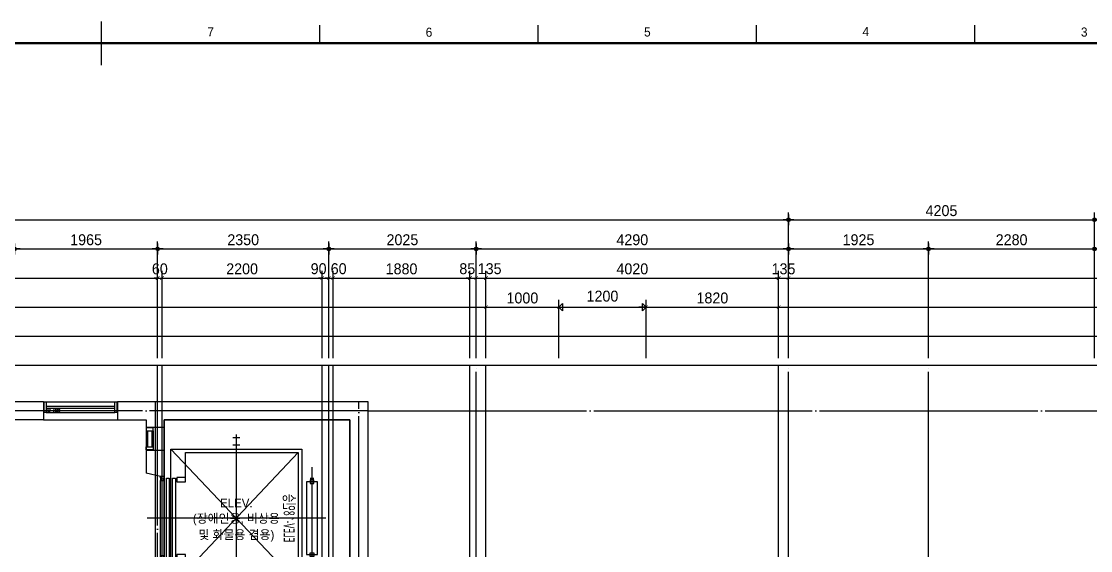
# Model space of a CAD drawing. Header units: millimetres. Extents: x -24416 to 92204, y -190080 to 23760.
# Drawn here: x 70105 to 84792, y -138504 to -131230 of the extents above; entities that cross this region are included whole.
import ezdxf
from ezdxf.enums import TextEntityAlignment as Align
from ezdxf.xclip import XClip

# ---------------------------------------------------------------- set-up
doc = ezdxf.new("R2010")
doc.units = ezdxf.units.MM
doc.header["$LTSCALE"] = 50
doc.header["$XCLIPFRAME"] = 0
doc.linetypes.add('AUDIT_D_220706163347-0', pattern=[0])
doc.linetypes.add('CEN', pattern=[62, 60, -1, 0, -1])
doc.layers.get('defpoints').update_dxf_attribs({"color": 139})
for name, color, linetype in [('AA-BORD-FORM', 7, 'Continuous'), ('AA-BORD-TEXT', 3, 'Continuous'), ('AA-XXXX-DIMS', 7, 'Continuous'), ('ARDM', 7, 'Continuous'), ('CEN_CON', 1, 'CEN'), ('CONC', 2, 'Continuous'), ('DIM', 7, 'AUDIT_D_220706163347-0'), ('ELE3_CON', 7, 'Continuous'), ('ELEV-ER', 4, 'Continuous'), ('ROM', 7, 'AUDIT_D_220706163347-0'), ('WID', 4, 'Continuous'), ('WIN', 4, 'Continuous'), ('실명박스', 7, 'AUDIT_D_220706163347-0')]:
    doc.layers.add(name, color=color, linetype=linetype)
doc.layers.add('AA-XXXX-MC', color=153, linetype='AUDIT_D_220706163347-0', plot=False)
doc.layers.add('Def-PrintX', color=147, linetype='Continuous', plot=False)
doc.styles.add('HAUD01', font='Dotum.ttf')
doc.styles.get("Standard").update_dxf_attribs({"font": 'txt', "bigfont": 'whgtxt.shx'})
doc.styles.add('맑은고딕', font='malgun.ttf', dxfattribs={"width": 0.9})
doc.dimstyles.new('DIM-50', dxfattribs={"dimscale": 50, "dimtxt": 3, "dimasz": 1, "dimexe": 2, "dimexo": 2, "dimgap": 1, "dimtad": 1, "dimdec": 0, "dimzin": 0, "dimdsep": 46, "dimtxsty": '맑은고딕', "dimblk1": 'DIMDOT', "dimblk2": 'DIMDOT', "dimsah": 1, "dimcen": 0.09, "dimdle": 2, "dimclrd": 7, "dimclre": 7, "dimclrt": 3, "dimadec": 0, "dimazin": 0, "dimtfac": 1, "dimtdec": 0, "dimtix": 1, "dimtmove": 2, "dimatfit": 3, "dimldrblk": 'DIMDOT', "dimfxl": 1, "dimtolj": 1, "dimtzin": 0, "dimarcsym": 0})
doc.dimstyles.new('MCDIM-50', dxfattribs={"dimscale": 50, "dimtxt": 3, "dimasz": 1, "dimexe": 2, "dimexo": 2, "dimgap": 1, "dimtad": 1, "dimdec": 0, "dimzin": 0, "dimdsep": 46, "dimtxsty": '맑은고딕', "dimblk1": 'ARCHTICK', "dimblk2": 'ARCHTICK', "dimsah": 1, "dimcen": 0.09, "dimdle": 2, "dimclrd": 7, "dimclre": 7, "dimclrt": 3, "dimadec": 0, "dimazin": 0, "dimtfac": 1, "dimtdec": 0, "dimtix": 1, "dimtmove": 2, "dimatfit": 3, "dimldrblk": 'ARCHTICK', "dimfxl": 1, "dimtolj": 1, "dimtzin": 0, "dimarcsym": 0})
doc.dimstyles.new('외부100-win', dxfattribs={"dimscale": 50, "dimtxt": 3, "dimasz": 1, "dimexe": 2, "dimexo": 2.5, "dimgap": 1.5, "dimtad": 1, "dimdec": 0, "dimzin": 0, "dimdsep": 46, "dimtxsty": '맑은고딕', "dimblk": 'DO2-2', "dimblk1": 'DO2-2', "dimblk2": 'DIMDOT', "dimcen": 0.09, "dimdle": 2, "dimclrd": 7, "dimclre": 7, "dimclrt": 3, "dimadec": 0, "dimazin": 0, "dimtfac": 1, "dimtdec": 0, "dimtix": 1, "dimtmove": 2, "dimatfit": 3, "dimldrblk": 'DO2-2', "dimfxl": 1, "dimtolj": 1, "dimtzin": 0, "dimarcsym": 0})

# ---------------------------------------------------------------- blocks, each defined once
blk = doc.blocks.new('XR-FORM 청주월명')
at = {"layer": 'AA-BORD-FORM', "color": 2}
for p, q in [((421, 571), (421, 583)), ((481, 577), (481, 582)), ((541, 577), (541, 582)), ((601, 577), (601, 582)), ((661, 577), (661, 582))]:
    blk.add_line(p, q, dxfattribs=at)
at = {"layer": 'AA-BORD-FORM', "color": 2, "const_width": 0.682}
blk.add_lwpolyline([(21, 17), (21, 577), (821, 577), (821, 17)], close=True, dxfattribs=at)
at = {"layer": 'AA-BORD-TEXT', "color": 7, "style": 'HAUD01'}
for s, p in [('7', (451, 580.1)), ('6', (511, 580.02)), ('5', (571, 580.09)), ('4', (631, 580.19)), ('3', (691, 580.06))]:
    blk.add_text(s, height=2.5, dxfattribs=at).set_placement(p, align=Align.MIDDLE_CENTER)
blk = doc.blocks.new('AW 1000')
at = {"layer": 'defpoints'}
for p, q in [((-10, 150), (-10, 0)), ((1010, 150), (1010, 0))]:
    blk.add_line(p, q, dxfattribs=at)
at = {"layer": 'WIN', "color": 8}
for p, q in [((30, 150), (970, 150)), ((30, 0), (970, 0))]:
    blk.add_line(p, q, dxfattribs=at)
at = {"layer": 'WIN'}
for p, q in [((30, 87), (970, 87)), ((30, 63), (970, 63))]:
    blk.add_line(p, q, dxfattribs=at)
for points in [[(30, 0), (0, 0), (0, 150), (30, 150)], [(1000, 0), (970, 0), (970, 150), (1000, 150)]]:
    blk.add_lwpolyline(points, close=True, dxfattribs=at)
at = {"layer": 'Def-PrintX'}
blk.add_text('AW 1000', height=30, dxfattribs=at).set_placement((128, 28), align=Align.MIDDLE)
blk = doc.blocks.new('ELE_17(비진입)')
at = {"layer": 'CONC', "extrusion": (0, 0, -1)}
for p, q in [((-570, -992), (-570, -1042)), ((570, -992), (570, -1042))]:
    blk.add_line(p, q, dxfattribs=at)
at = {"layer": 'defpoints'}
blk.add_lwpolyline([(-1350, 1558), (1350, 1558), (1350, -992), (-1350, -992)], close=True, dxfattribs=at)
at = {"layer": 'ELEV-ER', "color": 1, "extrusion": (0, 0, -1)}
for p, q in [((0, 1230), (0, -1227)), ((700, 1039), (-700, 1039)), ((-1150, 0), (1150, 0))]:
    blk.add_line(p, q, dxfattribs=at)
at = {"layer": 'ELEV-ER', "extrusion": (0, 0, -1)}
for p, q in [((-550, 1014), (-550, 1064)), ((-550, 1014), (-550, 1064)), ((-475, 1064), (-525, 1064)), ((-525, 1064), (-525, 1014)), ((-475, 1064), (-525, 1064)), ((-525, 1064), (-525, 1014)), ((-500, 964), (-500, 1114)), ((-500, 1114), (500, 1114)), ((-475, 1014), (-475, 1064)), ((-475, 1014), (-475, 1064)), ((475, 1014), (475, 1064)), ((475, 1064), (525, 1064)), ((500, 1114), (500, 964)), ((525, 1064), (525, 1014)), ((550, 1014), (550, 1064)), ((-525, 1014), (-475, 1014)), ((-525, 1014), (-475, 1014)), ((500, 964), (-500, 964)), ((525, 1014), (475, 1014)), ((-950, -899), (900, 851)), ((950, -899), (-900, 851)), ((-1105, 50), (-1105, -50)), ((-1005, 50), (-1005, -50)), ((1005, 50), (1005, -50)), ((1105, 50), (1105, -50)), ((-560, -819), (-560, -699)), ((-500, -699), (-500, -819)), ((500, -819), (500, -699)), ((560, -699), (560, -819)), ((-500, -819), (-560, -819)), ((-560, -819), (-500, -819)), ((560, -819), (500, -819)), ((-570, -992), (-545, -992)), ((-515, -992), (515, -992)), ((545, -992), (570, -992)), ((-570, -1042), (-555, -1042)), ((-515, -1042), (515, -1042)), ((555, -1042), (570, -1042))]:
    blk.add_line(p, q, dxfattribs=at)
for points in [[(950, 901), (950, -899), (-950, -899), (-950, 901)], [(542, -995), (518, -995), (518, -1039), (542, -1039), (542, -1027), (545, -1027), (545, -1042), (515, -1042), (515, -992), (545, -992), (545, -1007), (542, -1007)], [(-542, -995), (-518, -995), (-518, -1039), (-542, -1039), (-542, -1027), (-545, -1027), (-545, -1042), (-515, -1042), (-515, -992), (-545, -992), (-545, -1007), (-542, -1007)]]:
    blk.add_lwpolyline(points, close=True, dxfattribs=at)
blk.add_lwpolyline([(-500, -699), (-900, -699), (-900, 851), (900, 851), (900, -699), (500, -699)], dxfattribs=at)
at = {"layer": 'ELEV-ER'}
for points in [[(-550, -876), (550, -876), (550, -836), (-550, -836)], [(-550, -961), (550, -961), (550, -921), (-550, -921)], [(-555, -1042), (-545, -1042), (-545, -1032), (-555, -1032)], [(555, -1042), (545, -1042), (545, -1032), (555, -1032)]]:
    blk.add_lwpolyline(points, close=True, dxfattribs=at)
at = {"layer": 'defpoints', "extrusion": (0, 0, -1), "style": '맑은고딕', "text_generation_flag": 2, "width": 0.6}
blk.add_text('ELEV-18인승', height=150, dxfattribs=at).set_placement((0, 801), align=Align.TOP_CENTER)
blk = doc.blocks.new('A$C6A5147ED')
at = {"layer": 'WID', "color": 9}
for p, q in [((40, 100), (260, 100)), ((40, 0), (260, 0))]:
    blk.add_line(p, q, dxfattribs=at)
at = {"layer": 'WID'}
for p, q in [((40, 80), (260, 80)), ((40, 20), (260, 20))]:
    blk.add_line(p, q, dxfattribs=at)
at = {"layer": 'WID', "color": 6, "elevation": 0}
for points in [[(0, 0), (40, 0), (40, 100), (0, 100)], [(300, 0), (260, 0), (260, 100), (300, 100)]]:
    blk.add_lwpolyline(points, close=True, dxfattribs=at)
blk = doc.blocks.new('CO-106-MF', base_point=(321578, -11663))
at = {"layer": 'CEN_CON'}
for p, q in [((358843, -6013), (358843, -9213)), ((361643, -9213), (361643, -6013)), ((361768, -6138), (351218, -6138))]:
    blk.add_line(p, q, dxfattribs=at)
at = {"layer": 'CONC'}
for p, q in [((357308, -6013), (352588, -6013)), ((357308, -6013), (357308, -6263)), ((361768, -6013), (358328, -6013)), ((358328, -6013), (358328, -6263)), ((361768, -8603), (361768, -6013)), ((357308, -6263), (356918, -6263)), ((358328, -6263), (358718, -6263)), ((358718, -6263), (358718, -6993)), ((358968, -7043), (358968, -6263)), ((358968, -6263), (361518, -6263)), ((361518, -6263), (361518, -8963)), ((358918, -7043), (358718, -6993))]:
    blk.add_line(p, q, dxfattribs=at)
at = {"layer": 'ELE3_CON'}
for p, q in [((357308, -6013), (358328, -6013)), ((357308, -6263), (358328, -6263))]:
    blk.add_line(p, q, dxfattribs=at)
at = {"layer": 'WID', "color": 6}
for p, q in [((358718, -6363), (358968, -6363)), ((358968, -6683), (358718, -6683))]:
    blk.add_line(p, q, dxfattribs=at)
at = {"xscale": -1, "rotation": 270}
blk.add_blockref('ELE_17(비진입)', (359959, -7613), dxfattribs=at)
at = {"rotation": 270}
blk.add_blockref('A$C6A5147ED', (358718, -6373), dxfattribs=at)
at = {"layer": 'CONC'}
blk.add_blockref('AW 1000', (357318, -6163), dxfattribs=at)
blk = doc.blocks.new('A$C415C5DAF')
at = {"layer": 'AA-XXXX-MC'}
for p, q in [((59552, -160385), (59552, -154335)), ((61752, -160385), (61752, -154335)), ((61902, -160385), (61902, -154335)), ((63782, -160385), (63782, -154335)), ((64002, -157425), (64002, -154335)), ((68022, -157425), (68022, -154335))]:
    blk.add_line(p, q, dxfattribs=at)
at = {"layer": 'CEN_CON'}
for p, q in [((59492, -162735), (59492, -154335)), ((61842, -160385), (61842, -154335)), ((63867, -157425), (63867, -154335)), ((68157, -157425), (68157, -154335)), ((70082, -157425), (70082, -154335)), ((62382, -154960), (72762, -154960))]:
    blk.add_line(p, q, dxfattribs=at)
at = {"layer": 'ROM', "color": 3, "style": 'HAUD01'}
for s, p in [('ELEV.', (60573, -156227)), ('(장애인용, 비상용', (60573, -156447)), ('및 화물용 겸용)', (60573, -156671))]:
    blk.add_text(s, height=120, dxfattribs=at).set_placement(p, align=Align.MIDDLE)
blk = doc.blocks.new('DIMDOT')
at = {"layer": 'AA-XXXX-DIMS'}
for p, q in [((-1.5, 0), (1.5, 0)), ((0, -1.5), (0, 1.5))]:
    blk.add_line(p, q, dxfattribs=at)
for radius in [0.5, 0.25]:
    blk.add_circle((0, 0), radius, dxfattribs=at)
blk = doc.blocks.new('*D371')
at = {"layer": 'defpoints', "color": 0, "transparency": 16777216}
for p in [(24910, -158117), (22945, -159717), (24910, -159717)]:
    blk.add_point(p, dxfattribs=at)
at = {"layer": 'DIM', "color": 7, "lineweight": -2, "transparency": 16777216}
for p, q in [((22945, -159617), (22945, -158017)), ((24910, -159617), (24910, -158017)), ((22995, -158117), (24860, -158117))]:
    blk.add_line(p, q, dxfattribs=at)
at = {"layer": 'DIM', "color": 7, "lineweight": -2, "transparency": 16777216, "xscale": 50, "yscale": 50, "zscale": 50, "rotation": 180}
blk.add_blockref('DIMDOT', (22945, -158117), dxfattribs=at)
at = {"layer": 'DIM', "color": 7, "lineweight": -2, "transparency": 16777216, "xscale": 50, "yscale": 50, "zscale": 50}
blk.add_blockref('DIMDOT', (24910, -158117), dxfattribs=at)
at = {"layer": 'DIM', "color": 3, "transparency": 16777216, "insert": (23927, -157992), "char_height": 150, "attachment_point": 5, "style": 'HAUD01'}
blk.add_mtext('\\A1;1965', dxfattribs=at)
blk = doc.blocks.new('*D372')
at = {"layer": 'defpoints', "color": 0, "transparency": 16777216}
for p in [(27260, -158117), (24910, -159717), (27260, -159717)]:
    blk.add_point(p, dxfattribs=at)
at = {"layer": 'DIM', "color": 7, "lineweight": -2, "transparency": 16777216}
for p, q in [((24910, -159617), (24910, -158017)), ((27260, -159617), (27260, -158017)), ((24960, -158117), (27210, -158117))]:
    blk.add_line(p, q, dxfattribs=at)
at = {"layer": 'DIM', "color": 7, "lineweight": -2, "transparency": 16777216, "xscale": 50, "yscale": 50, "zscale": 50, "rotation": 180}
blk.add_blockref('DIMDOT', (24910, -158117), dxfattribs=at)
at = {"layer": 'DIM', "color": 7, "lineweight": -2, "transparency": 16777216, "xscale": 50, "yscale": 50, "zscale": 50}
blk.add_blockref('DIMDOT', (27260, -158117), dxfattribs=at)
at = {"layer": 'DIM', "color": 3, "transparency": 16777216, "insert": (26085, -157992), "char_height": 150, "attachment_point": 5, "style": 'HAUD01'}
blk.add_mtext('\\A1;2350', dxfattribs=at)
blk = doc.blocks.new('*D373')
at = {"layer": 'defpoints', "color": 0, "transparency": 16777216}
for p in [(29285, -158117), (27260, -159717), (29285, -159717)]:
    blk.add_point(p, dxfattribs=at)
at = {"layer": 'DIM', "color": 7, "lineweight": -2, "transparency": 16777216}
for p, q in [((27260, -159617), (27260, -158017)), ((29285, -159617), (29285, -158017)), ((27310, -158117), (29235, -158117))]:
    blk.add_line(p, q, dxfattribs=at)
at = {"layer": 'DIM', "color": 7, "lineweight": -2, "transparency": 16777216, "xscale": 50, "yscale": 50, "zscale": 50, "rotation": 180}
blk.add_blockref('DIMDOT', (27260, -158117), dxfattribs=at)
at = {"layer": 'DIM', "color": 7, "lineweight": -2, "transparency": 16777216, "xscale": 50, "yscale": 50, "zscale": 50}
blk.add_blockref('DIMDOT', (29285, -158117), dxfattribs=at)
at = {"layer": 'DIM', "color": 3, "transparency": 16777216, "insert": (28272, -157992), "char_height": 150, "attachment_point": 5, "style": 'HAUD01'}
blk.add_mtext('\\A1;2025', dxfattribs=at)
blk = doc.blocks.new('*D374')
at = {"layer": 'defpoints', "color": 0, "transparency": 16777216}
for p in [(33575, -158117), (29285, -159717), (33575, -159717)]:
    blk.add_point(p, dxfattribs=at)
at = {"layer": 'DIM', "color": 7, "lineweight": -2, "transparency": 16777216}
for p, q in [((29285, -159617), (29285, -158017)), ((33575, -159617), (33575, -158017)), ((29335, -158117), (33525, -158117))]:
    blk.add_line(p, q, dxfattribs=at)
at = {"layer": 'DIM', "color": 7, "lineweight": -2, "transparency": 16777216, "xscale": 50, "yscale": 50, "zscale": 50, "rotation": 180}
blk.add_blockref('DIMDOT', (29285, -158117), dxfattribs=at)
at = {"layer": 'DIM', "color": 7, "lineweight": -2, "transparency": 16777216, "xscale": 50, "yscale": 50, "zscale": 50}
blk.add_blockref('DIMDOT', (33575, -158117), dxfattribs=at)
at = {"layer": 'DIM', "color": 3, "transparency": 16777216, "insert": (31430, -157992), "char_height": 150, "attachment_point": 5, "style": 'HAUD01'}
blk.add_mtext('\\A1;4290', dxfattribs=at)
blk = doc.blocks.new('*D375')
at = {"layer": 'defpoints', "color": 0, "transparency": 16777216}
for p in [(35500, -158117), (33575, -159717), (35500, -159717)]:
    blk.add_point(p, dxfattribs=at)
at = {"layer": 'DIM', "color": 7, "lineweight": -2, "transparency": 16777216}
for p, q in [((33575, -159617), (33575, -158017)), ((35500, -159617), (35500, -158017)), ((33625, -158117), (35450, -158117))]:
    blk.add_line(p, q, dxfattribs=at)
at = {"layer": 'DIM', "color": 7, "lineweight": -2, "transparency": 16777216, "xscale": 50, "yscale": 50, "zscale": 50, "rotation": 180}
blk.add_blockref('DIMDOT', (33575, -158117), dxfattribs=at)
at = {"layer": 'DIM', "color": 7, "lineweight": -2, "transparency": 16777216, "xscale": 50, "yscale": 50, "zscale": 50}
blk.add_blockref('DIMDOT', (35500, -158117), dxfattribs=at)
at = {"layer": 'DIM', "color": 3, "transparency": 16777216, "insert": (34537, -157992), "char_height": 150, "attachment_point": 5, "style": 'HAUD01'}
blk.add_mtext('\\A1;1925', dxfattribs=at)
blk = doc.blocks.new('*D376')
at = {"layer": 'defpoints', "color": 0, "transparency": 16777216}
for p in [(37780, -158117), (35500, -159717), (37780, -159717)]:
    blk.add_point(p, dxfattribs=at)
at = {"layer": 'DIM', "color": 7, "lineweight": -2, "transparency": 16777216}
for p, q in [((35500, -159617), (35500, -158017)), ((37780, -159617), (37780, -158017)), ((35550, -158117), (37730, -158117))]:
    blk.add_line(p, q, dxfattribs=at)
at = {"layer": 'DIM', "color": 7, "lineweight": -2, "transparency": 16777216, "xscale": 50, "yscale": 50, "zscale": 50, "rotation": 180}
blk.add_blockref('DIMDOT', (35500, -158117), dxfattribs=at)
at = {"layer": 'DIM', "color": 7, "lineweight": -2, "transparency": 16777216, "xscale": 50, "yscale": 50, "zscale": 50}
blk.add_blockref('DIMDOT', (37780, -158117), dxfattribs=at)
at = {"layer": 'DIM', "color": 3, "transparency": 16777216, "insert": (36640, -157992), "char_height": 150, "attachment_point": 5, "style": 'HAUD01'}
blk.add_mtext('\\A1;2280', dxfattribs=at)
blk = doc.blocks.new('*D377')
at = {"layer": 'defpoints', "color": 0, "transparency": 16777216}
for p in [(37780, -157717), (33575, -159717), (37780, -159717)]:
    blk.add_point(p, dxfattribs=at)
at = {"layer": 'DIM', "color": 7, "lineweight": -2, "transparency": 16777216}
for p, q in [((33575, -159617), (33575, -157617)), ((33625, -157717), (37730, -157717)), ((37780, -159617), (37780, -157617))]:
    blk.add_line(p, q, dxfattribs=at)
at = {"layer": 'DIM', "color": 7, "lineweight": -2, "transparency": 16777216, "xscale": 50, "yscale": 50, "zscale": 50, "rotation": 180}
blk.add_blockref('DIMDOT', (33575, -157717), dxfattribs=at)
at = {"layer": 'DIM', "color": 7, "lineweight": -2, "transparency": 16777216, "xscale": 50, "yscale": 50, "zscale": 50}
blk.add_blockref('DIMDOT', (37780, -157717), dxfattribs=at)
at = {"layer": 'DIM', "color": 3, "transparency": 16777216, "insert": (35677, -157592), "char_height": 150, "attachment_point": 5, "style": 'HAUD01'}
blk.add_mtext('\\A1;4205', dxfattribs=at)
blk = doc.blocks.new('*D378')
at = {"layer": 'defpoints', "color": 0, "transparency": 16777216}
for p in [(33575, -157717), (8315, -159717), (33575, -159717)]:
    blk.add_point(p, dxfattribs=at)
at = {"layer": 'DIM', "color": 7, "lineweight": -2, "transparency": 16777216}
for p, q in [((8315, -159617), (8315, -157617)), ((8365, -157717), (33525, -157717)), ((33575, -159617), (33575, -157617))]:
    blk.add_line(p, q, dxfattribs=at)
at = {"layer": 'DIM', "color": 7, "lineweight": -2, "transparency": 16777216, "xscale": 50, "yscale": 50, "zscale": 50, "rotation": 180}
blk.add_blockref('DIMDOT', (8315, -157717), dxfattribs=at)
at = {"layer": 'DIM', "color": 7, "lineweight": -2, "transparency": 16777216, "xscale": 50, "yscale": 50, "zscale": 50}
blk.add_blockref('DIMDOT', (33575, -157717), dxfattribs=at)
at = {"layer": 'DIM', "color": 3, "transparency": 16777216, "insert": (20945, -157592), "char_height": 150, "attachment_point": 5, "style": 'HAUD01'}
blk.add_mtext('\\A1;25260', dxfattribs=at)
blk = doc.blocks.new('_ArchTick')
at = {"color": 0, "linetype": 'ByBlock', "const_width": 0.15}
blk.add_lwpolyline([(-0.5, -0.5), (0.5, 0.5)], dxfattribs=at)
blk = doc.blocks.new('*D391')
at = {"layer": 'defpoints', "color": 0, "linetype": 'ByBlock', "transparency": 16777216}
for p in [(24970, -158517), (24910, -159717), (24970, -159717)]:
    blk.add_point(p, dxfattribs=at)
at = {"layer": 'DIM', "color": 7, "linetype": 'ByBlock', "lineweight": -2, "transparency": 16777216}
for p, q in [((24910, -159617), (24910, -158417)), ((24970, -159617), (24970, -158417)), ((24910, -158517), (24860, -158517)), ((24910, -158517), (24970, -158517)), ((24970, -158517), (25020, -158517))]:
    blk.add_line(p, q, dxfattribs=at)
at = {"layer": 'DIM', "color": 7, "linetype": 'ByBlock', "lineweight": -2, "transparency": 16777216, "xscale": 50, "yscale": 50, "zscale": 50}
blk.add_blockref('_ArchTick', (24910, -158517), dxfattribs=at)
at = {"layer": 'DIM', "color": 7, "linetype": 'ByBlock', "lineweight": -2, "transparency": 16777216, "xscale": 50, "yscale": 50, "zscale": 50, "rotation": 180}
blk.add_blockref('_ArchTick', (24970, -158517), dxfattribs=at)
at = {"layer": 'DIM', "color": 3, "linetype": 'ByBlock', "transparency": 16777216, "insert": (24940, -158392), "char_height": 150, "attachment_point": 5, "style": 'HAUD01'}
blk.add_mtext('\\A1;60', dxfattribs=at)
blk = doc.blocks.new('*D392')
at = {"layer": 'defpoints', "color": 0, "linetype": 'ByBlock', "transparency": 16777216}
for p in [(27170, -158517), (24970, -159717), (27170, -159717)]:
    blk.add_point(p, dxfattribs=at)
at = {"layer": 'DIM', "color": 7, "linetype": 'ByBlock', "lineweight": -2, "transparency": 16777216}
for p, q in [((24970, -159617), (24970, -158417)), ((27170, -159617), (27170, -158417)), ((24870, -158517), (27270, -158517))]:
    blk.add_line(p, q, dxfattribs=at)
at = {"layer": 'DIM', "color": 7, "linetype": 'ByBlock', "lineweight": -2, "transparency": 16777216, "xscale": 50, "yscale": 50, "zscale": 50, "rotation": 180}
blk.add_blockref('_ArchTick', (24970, -158517), dxfattribs=at)
at = {"layer": 'DIM', "color": 7, "linetype": 'ByBlock', "lineweight": -2, "transparency": 16777216, "xscale": 50, "yscale": 50, "zscale": 50}
blk.add_blockref('_ArchTick', (27170, -158517), dxfattribs=at)
at = {"layer": 'DIM', "color": 3, "linetype": 'ByBlock', "transparency": 16777216, "insert": (26070, -158392), "char_height": 150, "attachment_point": 5, "style": 'HAUD01'}
blk.add_mtext('\\A1;2200', dxfattribs=at)
blk = doc.blocks.new('*D393')
at = {"layer": 'defpoints', "color": 0, "linetype": 'ByBlock', "transparency": 16777216}
for p in [(27260, -158517), (27170, -159717), (27260, -159717)]:
    blk.add_point(p, dxfattribs=at)
at = {"layer": 'DIM', "color": 7, "linetype": 'ByBlock', "lineweight": -2, "transparency": 16777216}
for p, q in [((27170, -159617), (27170, -158417)), ((27260, -159617), (27260, -158417)), ((27170, -158517), (27120, -158517)), ((27170, -158517), (27260, -158517)), ((27260, -158517), (27310, -158517))]:
    blk.add_line(p, q, dxfattribs=at)
at = {"layer": 'DIM', "color": 7, "linetype": 'ByBlock', "lineweight": -2, "transparency": 16777216, "xscale": 50, "yscale": 50, "zscale": 50}
blk.add_blockref('_ArchTick', (27170, -158517), dxfattribs=at)
at = {"layer": 'DIM', "color": 7, "linetype": 'ByBlock', "lineweight": -2, "transparency": 16777216, "xscale": 50, "yscale": 50, "zscale": 50, "rotation": 180}
blk.add_blockref('_ArchTick', (27260, -158517), dxfattribs=at)
at = {"layer": 'DIM', "color": 3, "linetype": 'ByBlock', "transparency": 16777216, "insert": (27121, -158390), "char_height": 150, "attachment_point": 5, "style": 'HAUD01'}
blk.add_mtext('\\A1;90', dxfattribs=at)
blk = doc.blocks.new('*D394')
at = {"layer": 'defpoints', "color": 0, "linetype": 'ByBlock', "transparency": 16777216}
for p in [(27320, -158517), (27260, -159717), (27320, -159717)]:
    blk.add_point(p, dxfattribs=at)
at = {"layer": 'DIM', "color": 7, "linetype": 'ByBlock', "lineweight": -2, "transparency": 16777216}
for p, q in [((27260, -159617), (27260, -158417)), ((27320, -159617), (27320, -158417)), ((27260, -158517), (27210, -158517)), ((27260, -158517), (27320, -158517)), ((27320, -158517), (27370, -158517))]:
    blk.add_line(p, q, dxfattribs=at)
at = {"layer": 'DIM', "color": 7, "linetype": 'ByBlock', "lineweight": -2, "transparency": 16777216, "xscale": 50, "yscale": 50, "zscale": 50}
blk.add_blockref('_ArchTick', (27260, -158517), dxfattribs=at)
at = {"layer": 'DIM', "color": 7, "linetype": 'ByBlock', "lineweight": -2, "transparency": 16777216, "xscale": 50, "yscale": 50, "zscale": 50, "rotation": 180}
blk.add_blockref('_ArchTick', (27320, -158517), dxfattribs=at)
at = {"layer": 'DIM', "color": 3, "linetype": 'ByBlock', "transparency": 16777216, "insert": (27396, -158390), "char_height": 150, "attachment_point": 5, "style": 'HAUD01'}
blk.add_mtext('\\A1;60', dxfattribs=at)
blk = doc.blocks.new('*D395')
at = {"layer": 'defpoints', "color": 0, "linetype": 'ByBlock', "transparency": 16777216}
for p in [(29200, -158517), (27320, -159717), (29200, -159717)]:
    blk.add_point(p, dxfattribs=at)
at = {"layer": 'DIM', "color": 7, "linetype": 'ByBlock', "lineweight": -2, "transparency": 16777216}
for p, q in [((27320, -159617), (27320, -158417)), ((29200, -159617), (29200, -158417)), ((27220, -158517), (29300, -158517))]:
    blk.add_line(p, q, dxfattribs=at)
at = {"layer": 'DIM', "color": 7, "linetype": 'ByBlock', "lineweight": -2, "transparency": 16777216, "xscale": 50, "yscale": 50, "zscale": 50, "rotation": 180}
blk.add_blockref('_ArchTick', (27320, -158517), dxfattribs=at)
at = {"layer": 'DIM', "color": 7, "linetype": 'ByBlock', "lineweight": -2, "transparency": 16777216, "xscale": 50, "yscale": 50, "zscale": 50}
blk.add_blockref('_ArchTick', (29200, -158517), dxfattribs=at)
at = {"layer": 'DIM', "color": 3, "linetype": 'ByBlock', "transparency": 16777216, "insert": (28260, -158392), "char_height": 150, "attachment_point": 5, "style": 'HAUD01'}
blk.add_mtext('\\A1;1880', dxfattribs=at)
blk = doc.blocks.new('*D396')
at = {"layer": 'defpoints', "color": 0, "linetype": 'ByBlock', "transparency": 16777216}
for p in [(29285, -158517), (29200, -159717), (29285, -159717)]:
    blk.add_point(p, dxfattribs=at)
at = {"layer": 'DIM', "color": 7, "linetype": 'ByBlock', "lineweight": -2, "transparency": 16777216}
for p, q in [((29200, -159617), (29200, -158417)), ((29285, -159617), (29285, -158417)), ((29200, -158517), (29150, -158517)), ((29200, -158517), (29285, -158517)), ((29285, -158517), (29335, -158517))]:
    blk.add_line(p, q, dxfattribs=at)
at = {"layer": 'DIM', "color": 7, "linetype": 'ByBlock', "lineweight": -2, "transparency": 16777216, "xscale": 50, "yscale": 50, "zscale": 50}
blk.add_blockref('_ArchTick', (29200, -158517), dxfattribs=at)
at = {"layer": 'DIM', "color": 7, "linetype": 'ByBlock', "lineweight": -2, "transparency": 16777216, "xscale": 50, "yscale": 50, "zscale": 50, "rotation": 180}
blk.add_blockref('_ArchTick', (29285, -158517), dxfattribs=at)
at = {"layer": 'DIM', "color": 3, "linetype": 'ByBlock', "transparency": 16777216, "insert": (29163, -158390), "char_height": 150, "attachment_point": 5, "style": 'HAUD01'}
blk.add_mtext('\\A1;85', dxfattribs=at)
blk = doc.blocks.new('*D397')
at = {"layer": 'defpoints', "color": 0, "linetype": 'ByBlock', "transparency": 16777216}
for p in [(29420, -158517), (29285, -159717), (29420, -159717)]:
    blk.add_point(p, dxfattribs=at)
at = {"layer": 'DIM', "color": 7, "linetype": 'ByBlock', "lineweight": -2, "transparency": 16777216}
for p, q in [((29285, -159617), (29285, -158417)), ((29420, -159617), (29420, -158417)), ((29185, -158517), (29520, -158517))]:
    blk.add_line(p, q, dxfattribs=at)
at = {"layer": 'DIM', "color": 7, "linetype": 'ByBlock', "lineweight": -2, "transparency": 16777216, "xscale": 50, "yscale": 50, "zscale": 50, "rotation": 180}
blk.add_blockref('_ArchTick', (29285, -158517), dxfattribs=at)
at = {"layer": 'DIM', "color": 7, "linetype": 'ByBlock', "lineweight": -2, "transparency": 16777216, "xscale": 50, "yscale": 50, "zscale": 50}
blk.add_blockref('_ArchTick', (29420, -158517), dxfattribs=at)
at = {"layer": 'DIM', "color": 3, "linetype": 'ByBlock', "transparency": 16777216, "insert": (29470, -158390), "char_height": 150, "attachment_point": 5, "style": 'HAUD01'}
blk.add_mtext('\\A1;135', dxfattribs=at)
blk = doc.blocks.new('*D398')
at = {"layer": 'defpoints', "color": 0, "linetype": 'ByBlock', "transparency": 16777216}
for p in [(33440, -158517), (29420, -159717), (33440, -159717)]:
    blk.add_point(p, dxfattribs=at)
at = {"layer": 'DIM', "color": 7, "linetype": 'ByBlock', "lineweight": -2, "transparency": 16777216}
for p, q in [((29420, -159617), (29420, -158417)), ((33440, -159617), (33440, -158417)), ((29320, -158517), (33540, -158517))]:
    blk.add_line(p, q, dxfattribs=at)
at = {"layer": 'DIM', "color": 7, "linetype": 'ByBlock', "lineweight": -2, "transparency": 16777216, "xscale": 50, "yscale": 50, "zscale": 50, "rotation": 180}
blk.add_blockref('_ArchTick', (29420, -158517), dxfattribs=at)
at = {"layer": 'DIM', "color": 7, "linetype": 'ByBlock', "lineweight": -2, "transparency": 16777216, "xscale": 50, "yscale": 50, "zscale": 50}
blk.add_blockref('_ArchTick', (33440, -158517), dxfattribs=at)
at = {"layer": 'DIM', "color": 3, "linetype": 'ByBlock', "transparency": 16777216, "insert": (31430, -158392), "char_height": 150, "attachment_point": 5, "style": 'HAUD01'}
blk.add_mtext('\\A1;4020', dxfattribs=at)
blk = doc.blocks.new('*D399')
at = {"layer": 'defpoints', "color": 0, "linetype": 'ByBlock', "transparency": 16777216}
for p in [(33575, -158517), (33440, -159717), (33575, -159717)]:
    blk.add_point(p, dxfattribs=at)
at = {"layer": 'DIM', "color": 7, "linetype": 'ByBlock', "lineweight": -2, "transparency": 16777216}
for p, q in [((33440, -159617), (33440, -158417)), ((33575, -159617), (33575, -158417)), ((33440, -158517), (33390, -158517)), ((33440, -158517), (33575, -158517)), ((33575, -158517), (33625, -158517))]:
    blk.add_line(p, q, dxfattribs=at)
at = {"layer": 'DIM', "color": 7, "linetype": 'ByBlock', "lineweight": -2, "transparency": 16777216, "xscale": 50, "yscale": 50, "zscale": 50}
blk.add_blockref('_ArchTick', (33440, -158517), dxfattribs=at)
at = {"layer": 'DIM', "color": 7, "linetype": 'ByBlock', "lineweight": -2, "transparency": 16777216, "xscale": 50, "yscale": 50, "zscale": 50, "rotation": 180}
blk.add_blockref('_ArchTick', (33575, -158517), dxfattribs=at)
at = {"layer": 'DIM', "color": 3, "linetype": 'ByBlock', "transparency": 16777216, "insert": (33507, -158392), "char_height": 150, "attachment_point": 5, "style": 'HAUD01'}
blk.add_mtext('\\A1;135', dxfattribs=at)
blk = doc.blocks.new('*D409')
at = {"layer": 'defpoints', "color": 0, "linetype": 'ByBlock', "transparency": 16777216}
for p in [(30420, -158917), (29420, -159717), (30420, -159717)]:
    blk.add_point(p, dxfattribs=at)
at = {"layer": 'DIM', "color": 7, "linetype": 'ByBlock', "lineweight": -2, "transparency": 16777216}
for p, q in [((29420, -159617), (29420, -158817)), ((30420, -159617), (30420, -158817)), ((29320, -158917), (30520, -158917))]:
    blk.add_line(p, q, dxfattribs=at)
at = {"layer": 'DIM', "color": 7, "linetype": 'ByBlock', "lineweight": -2, "transparency": 16777216, "xscale": 50, "yscale": 50, "zscale": 50, "rotation": 180}
blk.add_blockref('_ArchTick', (29420, -158917), dxfattribs=at)
at = {"layer": 'DIM', "color": 7, "linetype": 'ByBlock', "lineweight": -2, "transparency": 16777216, "xscale": 50, "yscale": 50, "zscale": 50}
blk.add_blockref('_ArchTick', (30420, -158917), dxfattribs=at)
at = {"layer": 'DIM', "color": 3, "linetype": 'ByBlock', "transparency": 16777216, "insert": (29920, -158792), "char_height": 150, "attachment_point": 5, "style": 'HAUD01'}
blk.add_mtext('\\A1;1000', dxfattribs=at)
blk = doc.blocks.new('DO2-2')
at = {"layer": 'ARDM'}
blk.add_line((0, 0), (-2, 0), dxfattribs=at)
blk.add_lwpolyline([(-1, -1), (-1, 1), (0, 0)], close=True, dxfattribs=at)
blk = doc.blocks.new('*D410')
at = {"layer": 'defpoints', "color": 0, "linetype": 'ByBlock', "transparency": 16777216}
for p in [(31620, -158917), (30420, -159717), (31620, -159717)]:
    blk.add_point(p, dxfattribs=at)
at = {"layer": 'DIM', "color": 7, "linetype": 'ByBlock', "lineweight": -2, "transparency": 16777216}
for p, q in [((30420, -159592), (30420, -158817)), ((31620, -159592), (31620, -158817)), ((30470, -158917), (31570, -158917))]:
    blk.add_line(p, q, dxfattribs=at)
at = {"layer": 'DIM', "color": 7, "linetype": 'ByBlock', "lineweight": -2, "transparency": 16777216, "xscale": 50, "yscale": 50, "zscale": 50, "rotation": 180}
blk.add_blockref('DO2-2', (30420, -158917), dxfattribs=at)
at = {"layer": 'DIM', "color": 7, "linetype": 'ByBlock', "lineweight": -2, "transparency": 16777216, "xscale": 50, "yscale": 50, "zscale": 50}
blk.add_blockref('DO2-2', (31620, -158917), dxfattribs=at)
at = {"layer": 'DIM', "color": 3, "linetype": 'ByBlock', "transparency": 16777216, "insert": (31020, -158767), "char_height": 150, "attachment_point": 5, "style": 'HAUD01'}
blk.add_mtext('\\A1;1200', dxfattribs=at)
blk = doc.blocks.new('*D411')
at = {"layer": 'defpoints', "color": 0, "linetype": 'ByBlock', "transparency": 16777216}
for p in [(33440, -158917), (31620, -159717), (33440, -159717)]:
    blk.add_point(p, dxfattribs=at)
at = {"layer": 'DIM', "color": 7, "linetype": 'ByBlock', "lineweight": -2, "transparency": 16777216}
for p, q in [((31620, -159617), (31620, -158817)), ((33440, -159617), (33440, -158817)), ((31520, -158917), (33540, -158917))]:
    blk.add_line(p, q, dxfattribs=at)
at = {"layer": 'DIM', "color": 7, "linetype": 'ByBlock', "lineweight": -2, "transparency": 16777216, "xscale": 50, "yscale": 50, "zscale": 50, "rotation": 180}
blk.add_blockref('_ArchTick', (31620, -158917), dxfattribs=at)
at = {"layer": 'DIM', "color": 7, "linetype": 'ByBlock', "lineweight": -2, "transparency": 16777216, "xscale": 50, "yscale": 50, "zscale": 50}
blk.add_blockref('_ArchTick', (33440, -158917), dxfattribs=at)
at = {"layer": 'DIM', "color": 3, "linetype": 'ByBlock', "transparency": 16777216, "insert": (32530, -158792), "char_height": 150, "attachment_point": 5, "style": 'HAUD01'}
blk.add_mtext('\\A1;1820', dxfattribs=at)
blk = doc.blocks.new('DIM-1108')
at = {"layer": 'DIM'}
for base, p1, p2, picture, middle in [((33574.7, -157717.4), (8314.7, -159717.4), (33574.7, -159717.4), '*D378', (20944.7, -157592.3)), ((37779.7, -157717.4), (33574.7, -159717.4), (37779.7, -159717.4), '*D377', (35677.2, -157592.3)), ((24909.7, -158117.4), (22944.7, -159717.4), (24909.7, -159717.4), '*D371', (23927.2, -157992.3)), ((27259.7, -158117.4), (24909.7, -159717.4), (27259.7, -159717.4), '*D372', (26084.7, -157992.3)), ((29284.7, -158117.4), (27259.7, -159717.4), (29284.7, -159717.4), '*D373', (28272.2, -157992.3)), ((33574.7, -158117.4), (29284.7, -159717.4), (33574.7, -159717.4), '*D374', (31429.7, -157992.3)), ((35499.7, -158117.4), (33574.7, -159717.4), (35499.7, -159717.4), '*D375', (34537.2, -157992.3)), ((37779.7, -158117.4), (35499.7, -159717.4), (37779.7, -159717.4), '*D376', (36639.7, -157992.3))]:
    dim = blk.add_linear_dim(base=base, p1=p1, p2=p2, dimstyle='DIM-50', override={"dimscale": 50, "dimtxsty": 'HAUD01'}, dxfattribs=at)
    dim.commit()
    dim.dimension.update_dxf_attribs({"geometry": picture, "text_midpoint": middle})
at = {"layer": 'DIM', "linetype": 'ByBlock'}
for base, p1, p2, dimstyle, picture, middle in [((24969.7, -158517.4), (24909.7, -159717.4), (24969.7, -159717.4), 'MCDIM-50', '*D391', (24939.7, -158392.3)), ((27169.7, -158517.4), (24969.7, -159717.4), (27169.7, -159717.4), 'MCDIM-50', '*D392', (26069.7, -158392.3)), ((29199.7, -158517.4), (27319.7, -159717.4), (29199.7, -159717.4), 'MCDIM-50', '*D395', (28259.7, -158392.3)), ((33439.7, -158517.4), (29419.7, -159717.4), (33439.7, -159717.4), 'MCDIM-50', '*D398', (31429.7, -158392.3)), ((33574.7, -158517.4), (33439.7, -159717.4), (33574.7, -159717.4), 'MCDIM-50', '*D399', (33507.2, -158392.3)), ((30419.7, -158917.4), (29419.7, -159717.4), (30419.7, -159717.4), 'MCDIM-50', '*D409', (29919.7, -158792.3)), ((31619.7, -158917.4), (30419.7, -159717.4), (31619.7, -159717.4), '외부100-win', '*D410', (31019.7, -158767.3)), ((33439.7, -158917.4), (31619.7, -159717.4), (33439.7, -159717.4), 'MCDIM-50', '*D411', (32529.7, -158792.3))]:
    dim = blk.add_linear_dim(base=base, p1=p1, p2=p2, dimstyle=dimstyle, override={"dimtxsty": 'HAUD01'}, dxfattribs=at)
    dim.commit()
    dim.dimension.update_dxf_attribs({"geometry": picture, "text_midpoint": middle})
for base, p1, p2, picture, middle in [((27259.7, -158517.4), (27169.7, -159717.4), (27259.7, -159717.4), '*D393', (27120.6, -158389.9)), ((27319.7, -158517.4), (27259.7, -159717.4), (27319.7, -159717.4), '*D394', (27395.6, -158389.9)), ((29284.7, -158517.4), (29199.7, -159717.4), (29284.7, -159717.4), '*D396', (29162.8, -158389.9)), ((29419.7, -158517.4), (29284.7, -159717.4), (29419.7, -159717.4), '*D397', (29469.9, -158389.5))]:
    dim = blk.add_linear_dim(base=base, p1=p1, p2=p2, dimstyle='MCDIM-50', override={"dimtxsty": 'HAUD01'}, dxfattribs=at)
    dim.commit()
    dim.dimension.update_dxf_attribs({"geometry": picture, "text_midpoint": middle, "dimtype": 128})

msp = doc.modelspace()

# ---------------------------------------------------------------- linework, layer by layer
at = {"layer": 'defpoints'}
for points in [[(51731, -133957), (87247, -133957), (87247, -151682), (51731, -151682)], [(52131, -134357), (86847, -134357), (86847, -151282), (52131, -151282)], [(52531, -134757), (86447, -134757), (86447, -150882), (52531, -150882)], [(52931, -135157), (86047, -135157), (86047, -150482), (52931, -150482)], [(53331, -135557), (85647, -135557), (85647, -150082), (53331, -150082)], [(53731, -135957), (85247, -135957), (85247, -149682), (53731, -149682)]]:
    msp.add_lwpolyline(points, close=True, dxfattribs=at)

# ---------------------------------------------------------------- block references
msp.add_blockref('DIM-1108', (47067, 23760))
at = {"xscale": 50, "yscale": 50, "zscale": 50}
msp.add_blockref('XR-FORM 청주월명', (50154, -160380), dxfattribs=at)
ref = msp.add_blockref('CO-106-MF', (34677, -142107))
XClip(ref).set_block_clipping_path([(340631.7256188359, -19237.9350187937), (372147.7906722794, -5512.9350187937)])
at = {"layer": '실명박스'}
msp.add_blockref('A$C415C5DAF', (12485, 18377), dxfattribs=at)

doc.saveas('drawing.dxf')
